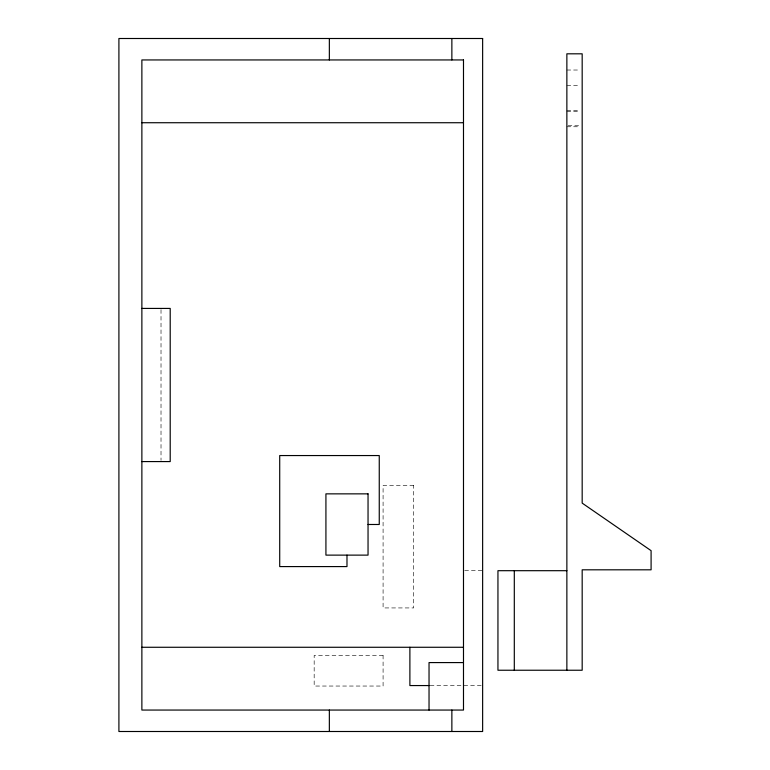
<?xml version="1.0" encoding="UTF-8"?>
<svg xmlns="http://www.w3.org/2000/svg" width="770" height="770" viewBox="0 0 770 770"><rect width="100%" height="100%" fill="white"/><g stroke="black" fill="none" stroke-linecap="round" stroke-linejoin="round"><path stroke-width="0.58" stroke-dasharray="3.85 2.89" d="M566.864 70.022L579.82 70.022M566.864 85.335L579.82 85.335M566.864 110.437L579.82 110.437M566.864 111.448L579.82 111.448M568.039 125.751L579.82 125.751M566.864 126.761L579.82 126.761M464.685 570.695L482.636 570.695M430.161 685.56L481.442 685.56M161.017 309.627L161.017 460.373M413.711 485.408L383.085 485.408L383.085 607.934L413.711 607.934L413.711 485.408M383.085 655.405L314.17 655.405L314.17 686.041L383.085 686.041L383.085 655.405"/><path stroke-width="1.16" d="M141.873 122.728L463.492 122.728M141.873 308.423L170.209 308.423L170.209 461.577L141.873 461.577M368.041 524.486L379.254 524.486L379.254 455.551L279.712 455.551L279.712 566.585L346.981 566.585L346.981 555.122M566.864 570.695L497.949 570.695L497.949 670.237L582.178 670.237L582.178 569.81L651.093 569.81L651.093 550.666L582.178 503.118L582.178 53.813L566.864 53.813L566.864 670.237M141.873 647.272L463.492 647.272M463.492 662.585L429.034 662.585L429.034 710.056M429.034 685.56L409.89 685.56L409.89 647.272M514.302 570.695L514.302 670.237M451.865 38.5L451.865 59.945M451.865 710.056L451.865 731.5M329.348 38.5L329.348 59.945M329.348 710.056L329.348 731.5M482.636 38.5L118.907 38.5L118.907 731.5L482.636 731.5L482.636 38.5M463.492 59.945L141.873 59.945L141.873 710.056L463.492 710.056L463.492 59.945M368.041 493.859L325.922 493.859L325.922 555.122L368.041 555.122L368.041 493.859"/></g></svg>
